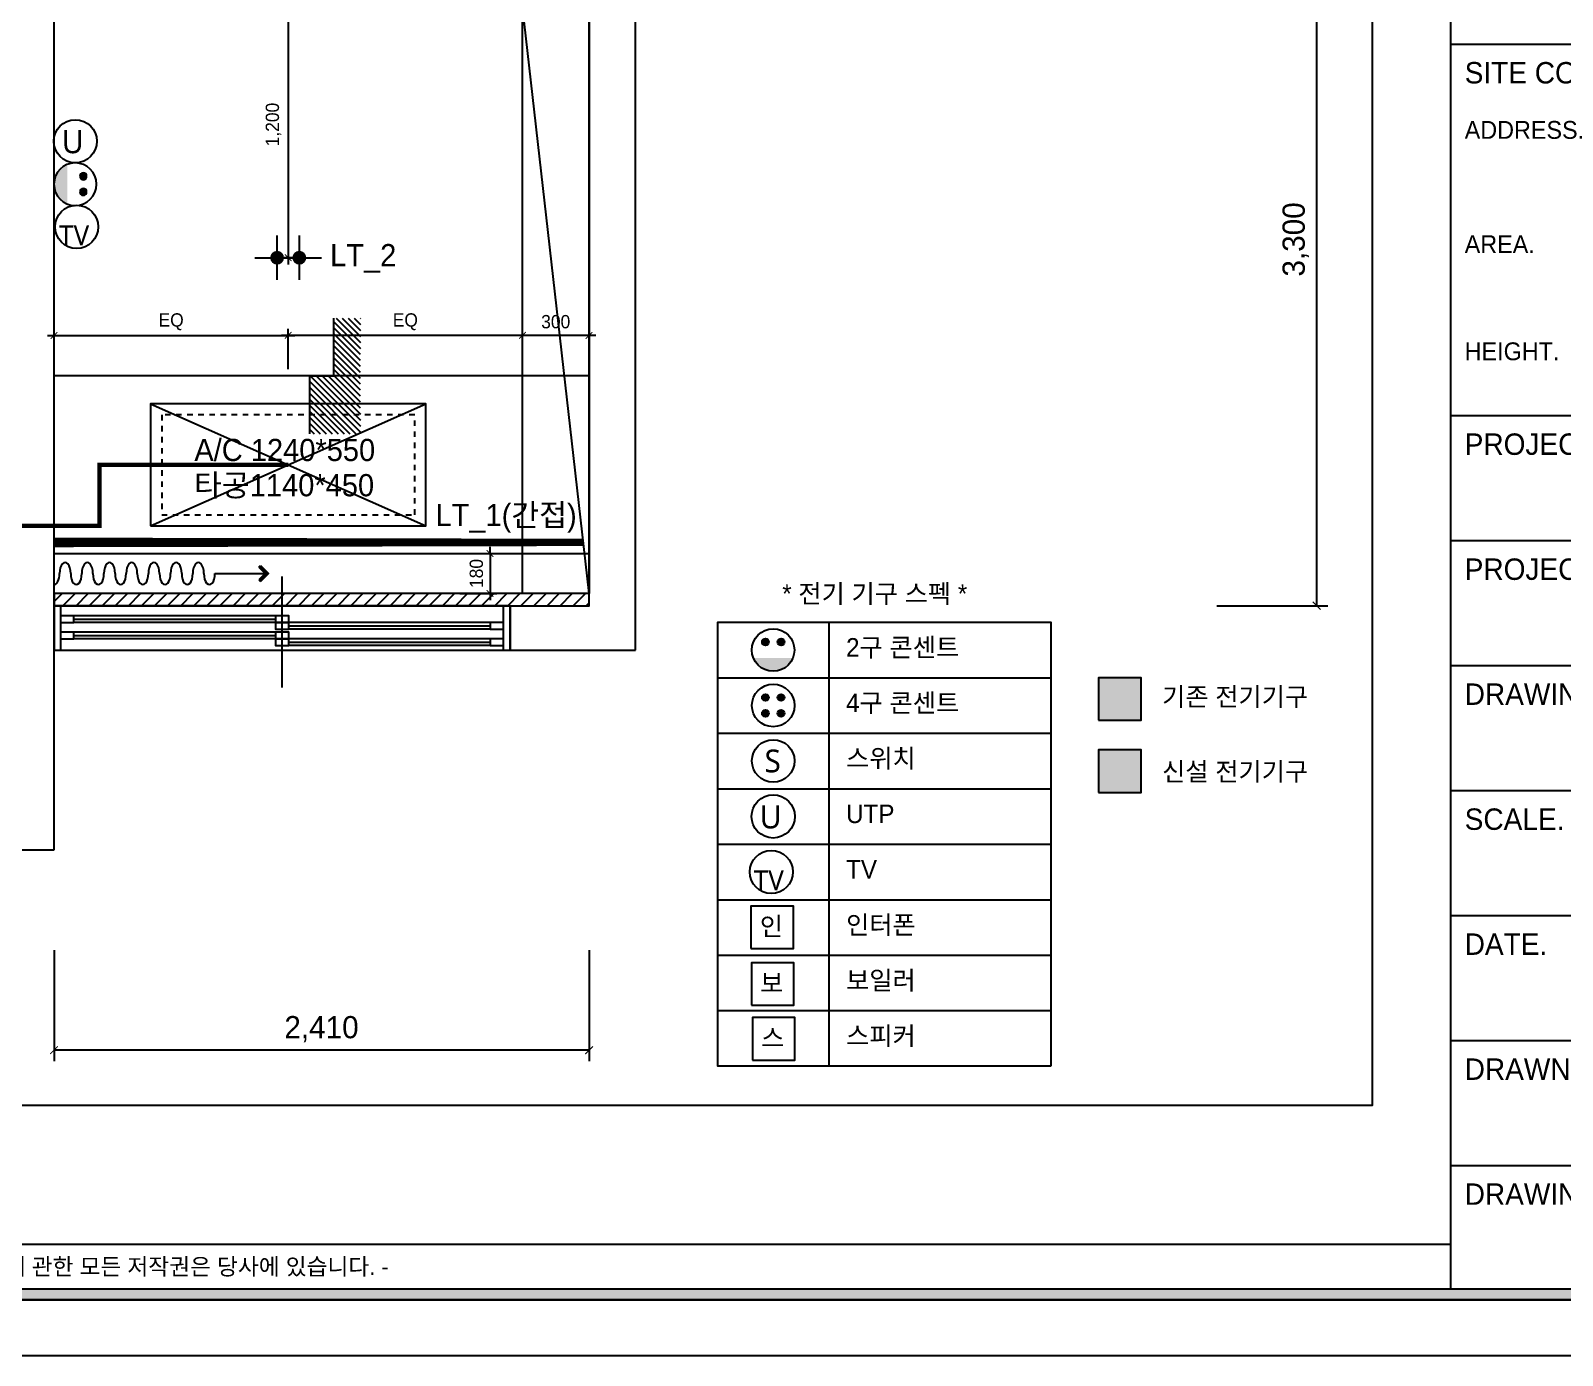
# Model space of a CAD drawing. Header units: inches. Extents: x 4374 to 164780, y 597 to 50243.
# Drawn here: x 38427 to 45326, y 19543 to 25511 of the extents above; entities that cross this region are included whole.
import ezdxf
from ezdxf.enums import TextEntityAlignment as Align

# ---------------------------------------------------------------- set-up
doc = ezdxf.new("R2010")
doc.units = ezdxf.units.IN
doc.header["$LTSCALE"] = 50
doc.header["$MEASUREMENT"] = 0
doc.header["$PDSIZE"] = 700.071425
doc.linetypes.add('HID', pattern=[2.5, 1.5, -1])
doc.linetypes.add('HID2', pattern=[1, 0.5, -0.5])
for name, color, linetype in [('0-ELC TEXT', 7, 'Continuous'), ('01. F-소품', 3, 'Continuous'), ('03-WAL NEW', 3, 'Continuous'), ('06-FUR', 6, 'Continuous'), ('06-LIGHT', 4, 'Continuous'), ('07-DIM', 5, 'Continuous'), ('07-DIM WAL', 5, 'Continuous'), ('3.기호.계단선', 30, 'Continuous'), ('F-SYM', 7, 'Continuous'), ('FORM(YOURNAME)-11', 1, 'Continuous'), ('RC-LIGHT', 7, 'Continuous'), ('도면층2', 2, 'Continuous'), ('도면층4', 4, 'Continuous'), ('도면층5', 5, 'Continuous'), ('설비', 7, 'Continuous')]:
    doc.layers.add(name, color=color, linetype=linetype)
doc.styles.add('HY 울릉도 L', font='')
doc.styles.get("Standard").update_dxf_attribs({"font": 'txt.shx', "bigfont": 'whgtxt.shx'})
doc.styles.add('YOURNAME', font='HY울릉도M.TTF')
doc.styles.add('마감재', font='stylu.ttf')
doc.styles.add('코레일둥고', font='Korail_Round_Gothic_Medium.ttf')
doc.styles.get('HY 울릉도 L').set_extended_font_data('HY울릉도L')
doc.dimstyles.new('30', dxfattribs={"dimscale": 30, "dimtxt": 2, "dimasz": 1, "dimexe": 1, "dimexo": 1, "dimgap": 1, "dimtad": 1, "dimdec": 0, "dimrnd": 0.05, "dimdsep": 46, "dimlunit": 6, "dimtxsty": 'HY 울릉도 L', "dimblk": 'ARCHTICK', "dimcen": 2.5, "dimdle": 1, "dimclrd": 133, "dimclre": 133, "dimclrt": 30, "dimadec": 0, "dimazin": 0, "dimtfac": 1, "dimtdec": 0, "dimtix": 1, "dimtmove": 2, "dimatfit": 3, "dimldrblk": 'ARCHTICK', "dimfxl": 0, "dimlwd": -1, "dimlwe": -1, "dimarcsym": 0})
doc.dimstyles.new('벽치수 Copy of DIM-50', dxfattribs={"dimscale": 50, "dimtxt": 2, "dimasz": 0.7, "dimexe": 1, "dimexo": 1, "dimgap": 0.7, "dimtad": 1, "dimdec": 0, "dimzin": 1, "dimdsep": 46, "dimlunit": 6, "dimtxsty": '마감재', "dimblk": 'ARCHTICK', "dimcen": -0.09, "dimclrd": 256, "dimclre": 256, "dimclrt": 3, "dimadec": 0, "dimazin": 0, "dimtfac": 1, "dimtdec": 0, "dimtix": 1, "dimtmove": 2, "dimatfit": 0, "dimldrblk": 'ARCHTICK', "dimfxl": 0, "dimtolj": 1, "dimtzin": 0, "dimarcsym": 0})

# ---------------------------------------------------------------- blocks, each defined once
blk = doc.blocks.new('egoo')
at = {"layer": '설비'}
h = blk.add_hatch(color=140, dxfattribs=at)
edge = h.paths.add_edge_path()
edge.add_arc((1015645, 443434), 22.3, 0, 360)
h = blk.add_hatch(color=140, dxfattribs=at)
edge = h.paths.add_edge_path()
edge.add_arc((1015748, 443434), 22.3, 0, 360)
h = blk.add_hatch(color=140, dxfattribs=at)
edge = h.paths.add_edge_path()
edge.add_line((1015826, 443329), (1015567, 443329))
edge.add_ellipse((1015696, 443381), major_axis=(99, 99), ratio=1, start_angle=156.9578, end_angle=293.0422)
at = {"layer": '설비', "color": 140}
for centre, radius in [((1015696, 443381), 140), ((1015645, 443434), 22.3), ((1015748, 443434), 22.3)]:
    blk.add_circle(centre, radius, dxfattribs=at)
blk = doc.blocks.new('swich')
at = {"layer": '설비', "color": 140}
blk.add_circle((372828.6, -86554.1), 84, dxfattribs=at)
at = {"layer": '설비', "color": 140, "insert": (372858.7, -86509.1), "char_height": 90, "attachment_point": 3}
blk.add_mtext_dynamic_manual_height_columns('{\\fMalgun Gothic|b0|i0|c129|p50;S}', width=143.497, gutter_width=1, heights=[0], dxfattribs=at)
blk = doc.blocks.new('utp')
at = {"layer": '설비', "color": 140}
blk.add_circle((372927.5, -86920.8), 140, dxfattribs=at)
at = {"layer": '설비', "color": 140, "insert": (372982.3, -87000.6), "char_height": 150, "attachment_point": 9}
blk.add_mtext_dynamic_manual_height_columns('{\\fMalgun Gothic|b0|i0|c129|p50;U}', width=275.64, gutter_width=1, heights=[0], dxfattribs=at)
blk = doc.blocks.new('FORM-PLAN')
at = {"layer": 'FORM(YOURNAME)-11'}
h = blk.add_hatch(color=256, dxfattribs=at)
h.dxf.hatch_style = 1
h.paths.add_polyline_path([(-71444, 55115), (10556, 55115), (10556, 54915), (-71444, 54915)])
h.paths.add_polyline_path([(-71444, -2085), (10556, -2085), (10556, -2285), (-71444, -2285)])
at = {"layer": 'Defpoints', "color": 158}
for p, q in [((1346, 54915), (1346, -2085)), ((1346, -1285), (-71444, -1285))]:
    blk.add_line(p, q, dxfattribs=at)
for points in [[(-71444, -2285), (10556, -2285), (10556, 55115), (-71444, 55115)], [(-69444, 53115), (-64, 53115), (-64, 1215), (-69444, 1215)]]:
    blk.add_lwpolyline(points, close=True, dxfattribs=at)
at = {"layer": 'FORM(YOURNAME)-11', "color": 14}
for p, q in [((1346, 20344), (10556, 20344)), ((1346, 13651), (10556, 13651)), ((1346, 11398), (10556, 11398)), ((1346, 9146), (10556, 9146)), ((1346, 6893), (10556, 6893)), ((1346, 4641), (10556, 4641)), ((1346, 2388), (10556, 2388)), ((1346, 136), (10556, 136))]:
    blk.add_line(p, q, dxfattribs=at)
at = {"layer": 'FORM(YOURNAME)-11', "color": 250}
blk.add_lwpolyline([(-72444, -3285), (11556, -3285), (11556, 56115), (-72444, 56115)], close=True, dxfattribs=at)
at = {"layer": 'FORM(YOURNAME)-11'}
blk.add_lwpolyline([(-71444, -2085), (10556, -2085), (10556, -2285), (-71444, -2285)], close=True, dxfattribs=at)
at = {"layer": 'FORM(YOURNAME)-11', "color": 14, "style": 'YOURNAME'}
for s, height, p in [('SITE CONDITIONS.', 386.14, (1603, 19829)), ('PROJECT TYPE.', 386.14, (1603, 13136)), ('PROJECT TITLE.', 386.14, (1603, 10883)), ('DRAWING TITLE.', 386.14, (1603, 8631)), ('SCALE.', 386.1, (1603, 6378)), ('DATE.', 386.1, (1603, 4126)), ('DRAWN BY.', 386.1, (1603, 1873)), ('DRAWING No.', 386.14, (1603, -379))]:
    blk.add_text(s, height=height, dxfattribs=at).set_placement(p, align=Align.MIDDLE_LEFT)
at = {"layer": 'FORM(YOURNAME)-11', "color": 251, "style": 'YOURNAME'}
for s, p in [('ADDRESS.', (1603, 18799)), ('AREA.', (1603, 16740)), ('HEIGHT.', (1603, 14809))]:
    blk.add_text(s, height=321.8, dxfattribs=at).set_placement(p, align=Align.MIDDLE_LEFT)
at = {"layer": 'FORM(YOURNAME)-11', "color": 1, "style": 'YOURNAME'}
blk.add_text("- 본 도서는 어떠한 경우에도 무단으로 도용할 수 없으며 도용시 '지적재산권' 보호에 관한 법률에 의거, 법적 분쟁이 발생합니다.  또한 본 도서에 관한 모든 저작권은 당사에 있습니다. -", height=300, dxfattribs=at).set_placement((-32990, -1685), align=Align.MIDDLE_CENTER)
at = {"layer": 'FORM(YOURNAME)-11', "color": 3, "style": 'YOURNAME'}
for tag, height, p in [('1', 450, (9905, 18188)), ('2', 450, (9905, 17544)), ('3', 450, (9905, 16257)), ('4', 450, (9905, 14326)), ('5', 515, (9905, 12009)), ('6', 515, (9905, 9757)), ('7', 515, (9905, 7504)), ('8', 515, (9905, 5252)), ('9', 515, (9905, 2999)), ('10', 515, (5655, 811)), ('11', 515, (9905, 747)), ('12', 515, (5655, -1441)), ('13', 515, (9905, -1441))]:
    blk.add_attdef(tag, text='', height=height, dxfattribs=at).set_placement(p, align=Align.MIDDLE_RIGHT)
blk = doc.blocks.new('*U576')
at = {"layer": 'F-SYM', "xscale": 0.2500000000000001, "yscale": 0.2500000000000001, "zscale": 0.2500000000000001}
blk.add_blockref('FORM-PLAN', (44485.5, 20363.8), dxfattribs=at)
blk = doc.blocks.new('_ArchTick')
at = {"color": 0, "linetype": 'ByBlock', "const_width": 0.15}
blk.add_lwpolyline([(-0.5, -0.5), (0.5, 0.5)], dxfattribs=at)
blk = doc.blocks.new('*D49')
at = {"layer": '07-DIM', "lineweight": -2}
for p, q in [((38531.9, 21367.6), (38531.9, 20867.6)), ((40941.9, 21367.6), (40941.9, 20867.6)), ((40941.9, 20917.6), (38531.9, 20917.6))]:
    blk.add_line(p, q, dxfattribs=at)
at = {"layer": 'Defpoints', "color": 0}
for p in [(38531.9, 21417.6), (40941.9, 21417.6), (38531.9, 20917.6)]:
    blk.add_point(p, dxfattribs=at)
at = {"layer": '07-DIM', "lineweight": -2, "xscale": 35, "yscale": 35, "zscale": 35, "rotation": 180}
blk.add_blockref('_ArchTick', (38531.9, 20917.6), dxfattribs=at)
at = {"layer": '07-DIM', "lineweight": -2, "xscale": 35, "yscale": 35, "zscale": 35}
blk.add_blockref('_ArchTick', (40941.9, 20917.6), dxfattribs=at)
at = {"layer": '07-DIM', "color": 3, "insert": (39736.9, 21011.9), "char_height": 100, "attachment_point": 5, "style": '마감재'}
blk.add_mtext('\\A1;2,410', dxfattribs=at)
blk = doc.blocks.new('*D50')
at = {"layer": '07-DIM', "lineweight": -2}
for p, q in [((43769.4, 26220.1), (44269.4, 26220.1)), ((44219.4, 26220.1), (44219.4, 22920.1)), ((43769.4, 22920.1), (44269.4, 22920.1))]:
    blk.add_line(p, q, dxfattribs=at)
at = {"layer": 'Defpoints', "color": 0}
for p in [(43719.4, 26220.1), (43719.4, 22920.1), (44219.4, 22920.1)]:
    blk.add_point(p, dxfattribs=at)
at = {"layer": '07-DIM', "lineweight": -2, "xscale": 35, "yscale": 35, "zscale": 35}
for p, rotation in [((44219.4, 26220.1), 90), ((44219.4, 22920.1), 270)]:
    blk.add_blockref('_ArchTick', p, dxfattribs=dict(at, rotation=rotation))
at = {"layer": '07-DIM', "color": 3, "insert": (44125.1, 24570.1), "char_height": 100, "attachment_point": 5, "rotation": 90, "style": '마감재'}
blk.add_mtext('\\A1;3,300', dxfattribs=at)
blk = doc.blocks.new('floor')
at = {"layer": '도면층2'}
for p, q in [((-30469.4, 2047.2), (-30469.4, 8677.2)), ((-30679.4, 2247.2), (-30679.4, 6147.2)), ((-33089.4, 1147.2), (-33089.4, 5747.2)), ((-31034.4, 2247.2), (-30679.4, 2247.2)), ((-31034.4, 2247.2), (-31034.4, 2047.2)), ((-31034.4, 2047.2), (-30469.4, 2047.2)), ((-33749.4, 1147.2), (-33089.4, 1147.2))]:
    blk.add_line(p, q, dxfattribs=at)
at = {"layer": '도면층4'}
for p, q in [((-32061.9, 1878), (-32061.9, 2378)), ((-31034.4, 2247.2), (-33089.4, 2247.2)), ((-33089.4, 2247.2), (-33089.4, 2047.2)), ((-33059.4, 2247.2), (-33059.4, 2047.2)), ((-31064.4, 2047.2), (-31064.4, 2247.2)), ((-31034.4, 2047.2), (-31034.4, 2247.2)), ((-32999.4, 2186.8), (-32091.9, 2186.8)), ((-32031.9, 2156.8), (-31124.4, 2156.8)), ((-32999.4, 2113), (-32091.9, 2113)), ((-32031.9, 2083), (-31124.4, 2083)), ((-33089.4, 2047.2), (-31034.4, 2047.2))]:
    blk.add_line(p, q, dxfattribs=at)
for points in [[(-33059.4, 2201.8), (-33059.4, 2171.8), (-32999.4, 2171.8), (-32999.4, 2201.8)], [(-32091.9, 2201.8), (-32091.9, 2171.8), (-32031.9, 2171.8), (-32031.9, 2201.8)], [(-32091.9, 2171.8), (-32091.9, 2141.8), (-32031.9, 2141.8), (-32031.9, 2171.8)], [(-31124.4, 2171.8), (-31124.4, 2141.8), (-31064.4, 2141.8), (-31064.4, 2171.8)], [(-33059.4, 2128), (-33059.4, 2098), (-32999.4, 2098), (-32999.4, 2128)], [(-32091.9, 2128), (-32091.9, 2098), (-32031.9, 2098), (-32031.9, 2128)], [(-32091.9, 2098), (-32091.9, 2068), (-32031.9, 2068), (-32031.9, 2098)], [(-31124.4, 2098), (-31124.4, 2068), (-31064.4, 2068), (-31064.4, 2098)]]:
    blk.add_lwpolyline(points, close=True, dxfattribs=at)
at = {"layer": '도면층5'}
for p, q in [((-32091.9, 2201.8), (-32999.4, 2201.8)), ((-32091.9, 2171.8), (-32999.4, 2171.8)), ((-31124.4, 2171.8), (-32031.9, 2171.8)), ((-31124.4, 2141.8), (-32031.9, 2141.8)), ((-32091.9, 2128), (-32999.4, 2128)), ((-32091.9, 2098), (-32999.4, 2098)), ((-31124.4, 2098), (-32031.9, 2098)), ((-31124.4, 2068), (-32031.9, 2068))]:
    blk.add_line(p, q, dxfattribs=at)
blk = doc.blocks.new('FFFR')
at = {"layer": '03-WAL NEW'}
h = blk.add_hatch(dxfattribs=at)
h.set_pattern_fill('_USER', color=30, scale=41.666667, angle=45, pattern_type=0)
h.set_pattern_definition([(45, (25450, 900), (-29.46278, 29.46278), [])])
h.paths.add_polyline_path([(13181.5, 8586.7), (15591.5, 8586.7), (15591.5, 8641.7), (13181.5, 8641.7)])
at = {"layer": '03-WAL NEW', "color": 30}
blk.add_lwpolyline([(13181.5, 8586.7), (15591.5, 8586.7), (15591.5, 8641.7), (13181.5, 8641.7), (13181.5, 8586.7)], dxfattribs=at)
at = {"layer": '06-FUR', "color": 8}
blk.add_lwpolyline([(15591.5, 8641.7), (15291.5, 8641.7), (15291.5, 11286.7), (15591.5, 11286.7), (15591.5, 8641.7), (15291.5, 11286.7)], dxfattribs=at)
blk.add_blockref('floor', (46270.9, 6339.5), dxfattribs=at)
blk = doc.blocks.new('*D59')
at = {"layer": '06-LIGHT', "color": 133}
for p, q in [((40495.9, 23155.1), (40495.9, 23185.1)), ((40359.5, 23155.1), (40525.9, 23155.1)), ((40495.9, 23155.1), (40495.9, 22975.1)), ((40359.5, 22975.1), (40525.9, 22975.1)), ((40495.9, 22975.1), (40495.9, 22945.1))]:
    blk.add_line(p, q, dxfattribs=at)
at = {"layer": 'Defpoints', "color": 0}
for p in [(40329.5, 23155.1), (40329.5, 22975.1), (40495.9, 22975.1)]:
    blk.add_point(p, dxfattribs=at)
at = {"layer": '06-LIGHT', "color": 133, "xscale": 30, "yscale": 30, "zscale": 30}
for p, rotation in [((40495.9, 23155.1), 270), ((40495.9, 22975.1), 90)]:
    blk.add_blockref('_ArchTick', p, dxfattribs=dict(at, rotation=rotation))
at = {"layer": '06-LIGHT', "color": 30, "insert": (40434.6, 23065.1), "char_height": 60, "attachment_point": 5, "rotation": 90, "style": 'HY 울릉도 L'}
blk.add_mtext('180', dxfattribs=at)
blk = doc.blocks.new('FFSFDF')
at = {"layer": '01. F-소품'}
blk.add_hatch(color=8, dxfattribs=at).paths.add_polyline_path([(1567672.9, 1746751.1), (1567679.9, 1746744.1), (1567715.3, 1746779.4), (1567679.9, 1746814.8), (1567672.9, 1746807.7), (1567701.2, 1746779.4)])
at = {"layer": '01. F-소품', "color": 8}
for p, q in [((1567474.8, 1746779.4), (1567701.2, 1746779.4)), ((1567672.9, 1746807.7), (1567679.9, 1746814.8)), ((1567672.9, 1746751.1), (1567679.9, 1746744.1))]:
    blk.add_line(p, q, dxfattribs=at)
for points in [[(1567672.9, 1746807.7), (1567701.2, 1746779.4), (1567672.9, 1746751.1)], [(1567679.9, 1746814.8), (1567715.3, 1746779.4), (1567679.9, 1746744.1)]]:
    blk.add_lwpolyline(points, dxfattribs=at)
for centre, start_param, end_param in [((1566749.8, 1746779.4), 6.283185, 7.853982), ((1566799.8, 1746779.4), 1.570796, 4.712389), ((1566849.8, 1746779.4), 4.712389, 7.853982), ((1566899.8, 1746779.4), 1.570796, 4.712389), ((1566949.8, 1746779.4), 4.712389, 7.853982), ((1566999.8, 1746779.4), 1.570796, 4.712389), ((1567049.8, 1746779.4), 4.712389, 7.853982), ((1567099.8, 1746779.4), 1.570796, 4.712389), ((1567149.8, 1746779.4), 4.712389, 7.853982), ((1567199.8, 1746779.4), 1.570796, 4.712389), ((1567249.8, 1746779.4), 4.712389, 7.853982), ((1567299.8, 1746779.4), 1.570796, 4.712389), ((1567349.8, 1746779.4), 4.712389, 7.853982), ((1567399.8, 1746779.4), 1.570796, 4.712389), ((1567449.8, 1746779.4), 4.712389, 7.853982)]:
    blk.add_ellipse(centre, major_axis=(0, -50), ratio=0.5, start_param=start_param, end_param=end_param, dxfattribs=at)
blk = doc.blocks.new('TV')
at = {"layer": '설비', "color": 140}
blk.add_circle((146226.7, 46947.4), 140, dxfattribs=at)
at = {"layer": '설비', "color": 140, "insert": (146088.1, 46827.7), "char_height": 130, "attachment_point": 7}
blk.add_mtext_dynamic_manual_height_columns('{\\fMalgun Gothic|b0|i0|c129|p50;\\W0.54937; \\W1;TV}', width=275.64, gutter_width=1, heights=[0], dxfattribs=at)
blk = doc.blocks.new('ghehrth')
at = {"layer": '06-LIGHT'}
h = blk.add_hatch(color=256, dxfattribs=at)
h.dxf.hatch_style = 1
edge = h.paths.add_edge_path()
edge.add_arc((74745, 23106.8), 31.2, 270, 630)
at = {"color": 1, "linetype": 'Continuous'}
for p, q in [((74745, 23006.8), (74745, 23206.8)), ((74645, 23106.8), (74845, 23106.8))]:
    blk.add_line(p, q, dxfattribs=at)
blk = doc.blocks.new('HEY')
at = {"layer": '06-LIGHT', "color": 1}
blk.add_lwpolyline([(66128.5, 14166.8), (66128.5, 14066.8), (66128.5, 14116.8), (66114.3, 14116.8)], dxfattribs=at)
at = {"layer": '06-LIGHT'}
for p in [(-8616.6, -8940), (-8616.6, -9040)]:
    blk.add_blockref('ghehrth', p, dxfattribs=at)
blk = doc.blocks.new('*D256')
at = {"layer": '07-DIM WAL', "color": 133}
blk.add_line((39586.9, 25717.6), (39586.9, 24457.6), dxfattribs=at)
at = {"layer": 'Defpoints', "color": 0}
for p in [(39586.9, 25687.6), (39586.9, 24487.6), (39586.9, 24487.6)]:
    blk.add_point(p, dxfattribs=at)
at = {"layer": '07-DIM WAL', "color": 133, "xscale": 30, "yscale": 30, "zscale": 30}
for p, rotation in [((39586.9, 25687.6), 90), ((39586.9, 24487.6), 270)]:
    blk.add_blockref('_ArchTick', p, dxfattribs=dict(at, rotation=rotation))
at = {"layer": '07-DIM WAL', "color": 30, "insert": (39521, 25087.6), "char_height": 60, "attachment_point": 5, "rotation": 90, "style": 'HY 울릉도 L'}
blk.add_mtext('1,200', dxfattribs=at)
blk = doc.blocks.new('*D306')
at = {"layer": '07-DIM WAL', "color": 133}
for p, q in [((40641.9, 23985.1), (40641.9, 24167.8)), ((40941.9, 23985.1), (40941.9, 24167.8)), ((40971.9, 24137.8), (40611.9, 24137.8))]:
    blk.add_line(p, q, dxfattribs=at)
at = {"layer": 'Defpoints', "color": 0}
for p in [(40641.9, 24137.8), (40641.9, 23955.1), (40941.9, 23955.1)]:
    blk.add_point(p, dxfattribs=at)
at = {"layer": '07-DIM WAL', "color": 133, "xscale": 30, "yscale": 30, "zscale": 30, "rotation": 180}
blk.add_blockref('_ArchTick', (40641.9, 24137.8), dxfattribs=at)
at = {"layer": '07-DIM WAL', "color": 133, "xscale": 30, "yscale": 30, "zscale": 30}
blk.add_blockref('_ArchTick', (40941.9, 24137.8), dxfattribs=at)
at = {"layer": '07-DIM WAL', "color": 30, "insert": (40791.9, 24199.2), "char_height": 60, "attachment_point": 5, "style": 'HY 울릉도 L'}
blk.add_mtext('300', dxfattribs=at)
blk = doc.blocks.new('*D307')
at = {"layer": '07-DIM WAL', "color": 133}
for p, q in [((39586.9, 23985.1), (39586.9, 24167.8)), ((40641.9, 23985.1), (40641.9, 24167.8)), ((40671.9, 24137.8), (39556.9, 24137.8))]:
    blk.add_line(p, q, dxfattribs=at)
at = {"layer": 'Defpoints', "color": 0}
for p in [(39586.9, 24137.8), (39586.9, 23955.1), (40641.9, 23955.1)]:
    blk.add_point(p, dxfattribs=at)
at = {"layer": '07-DIM WAL', "color": 133, "xscale": 30, "yscale": 30, "zscale": 30, "rotation": 180}
blk.add_blockref('_ArchTick', (39586.9, 24137.8), dxfattribs=at)
at = {"layer": '07-DIM WAL', "color": 133, "xscale": 30, "yscale": 30, "zscale": 30}
blk.add_blockref('_ArchTick', (40641.9, 24137.8), dxfattribs=at)
at = {"layer": '07-DIM WAL', "color": 30, "insert": (40114.4, 24199.1), "char_height": 60, "attachment_point": 5, "style": 'HY 울릉도 L'}
blk.add_mtext('EQ', dxfattribs=at)
blk = doc.blocks.new('*D308')
at = {"layer": '07-DIM WAL', "color": 133}
for p, q in [((38531.9, 23985.1), (38531.9, 24167.8)), ((39586.9, 23985.1), (39586.9, 24167.8)), ((38501.9, 24137.8), (39616.9, 24137.8))]:
    blk.add_line(p, q, dxfattribs=at)
at = {"layer": 'Defpoints', "color": 0}
for p in [(39586.9, 24137.8), (38531.9, 23955.1), (39586.9, 23955.1)]:
    blk.add_point(p, dxfattribs=at)
at = {"layer": '07-DIM WAL', "color": 133, "xscale": 30, "yscale": 30, "zscale": 30, "rotation": 180}
blk.add_blockref('_ArchTick', (38531.9, 24137.8), dxfattribs=at)
at = {"layer": '07-DIM WAL', "color": 133, "xscale": 30, "yscale": 30, "zscale": 30}
blk.add_blockref('_ArchTick', (39586.9, 24137.8), dxfattribs=at)
at = {"layer": '07-DIM WAL', "color": 30, "insert": (39059.4, 24199.1), "char_height": 60, "attachment_point": 5, "style": 'HY 울릉도 L'}
blk.add_mtext('EQ', dxfattribs=at)

msp = doc.modelspace()

# ---------------------------------------------------------------- hatches: boundary and pattern name
h = msp.add_hatch()
h.set_pattern_fill('ANSI31', color=8, scale=6, angle=270)
h.set_pattern_definition([(315, (232665.12, -145585.938), (13.4703842, 13.4703842), [])])
h.paths.add_polyline_path([(39684, 23694.8), (39684, 23955.1), (39792, 23955.1), (39792, 24215.3), (39912, 24215.3), (39912, 23694.8)])
at = {"layer": 'RC-LIGHT'}
h = msp.add_hatch(color=140, dxfattribs=at)
h.dxf.hatch_style = 1
h.paths.add_polyline_path([(43237.2, 22404), (43428.9, 22404), (43428.9, 22595.6), (43237.2, 22595.6)])
h = msp.add_hatch(color=10, dxfattribs=at)
h.dxf.hatch_style = 1
h.paths.add_polyline_path([(43237.2, 22079.1), (43428.9, 22079.1), (43428.9, 22270.8), (43237.2, 22270.8)])
at = {"layer": '설비'}
h = msp.add_hatch(color=140, dxfattribs=at)
edge = h.paths.add_edge_path()
edge.add_arc((41736.6, 22506.4), 15.3, 0, 360)
h = msp.add_hatch(color=140, dxfattribs=at)
edge = h.paths.add_edge_path()
edge.add_arc((41806.6, 22506.4), 15.3, 0, 360)
h = msp.add_hatch(color=140, dxfattribs=at)
edge = h.paths.add_edge_path()
edge.add_arc((41736.6, 22434.8), 15.3, 0, 360)
h = msp.add_hatch(color=140, dxfattribs=at)
edge = h.paths.add_edge_path()
edge.add_arc((41806.6, 22434.8), 15.3, 0, 360)

# ---------------------------------------------------------------- linework, layer by layer
at = {"layer": '0-ELC TEXT'}
for p, q in [((42021.6, 22845.6), (42021.6, 20845.6)), ((41521.6, 22595.6), (43021.6, 22595.6)), ((41521.6, 22345.6), (43021.6, 22345.6)), ((41521.6, 22095.6), (43021.6, 22095.6)), ((41521.6, 21845.6), (43021.6, 21845.6)), ((41521.6, 21595.6), (43021.6, 21595.6)), ((41521.6, 21345.6), (43021.6, 21345.6)), ((41521.6, 21095.6), (43021.6, 21095.6))]:
    msp.add_line(p, q, dxfattribs=at)
msp.add_lwpolyline([(43021.6, 20845.6), (41521.6, 20845.6), (41521.6, 22845.6), (43021.6, 22845.6)], close=True, dxfattribs=at)
at = {"layer": '06-LIGHT'}
msp.add_line((40941.9, 23955.1), (38531.9, 23955.1), dxfattribs=at)
for points in [[(39684, 23694.8), (39684, 23955.1), (39792, 23955.1), (39792, 24215.3)], [(40941.9, 22975.1), (38531.9, 22975.1), (38531.9, 23155.1), (40941.9, 23155.1), (40941.9, 22975.1)]]:
    msp.add_lwpolyline(points, dxfattribs=at)
at = {"layer": '06-LIGHT', "color": 10, "linetype": 'HID'}
msp.add_lwpolyline([(38531.9, 23205.1, 43.2, 32.9, 0), (40915.9, 23205.1, 43.2, 34.1, 0)], format="xyseb", dxfattribs=at)
at = {"layer": '3.기호.계단선', "linetype": 'HID2', "ltscale": 5, "const_width": 20}
msp.add_lwpolyline([(36481.9, 22845.1), (37990.6, 22845.1), (37990.6, 23279.3), (38737.1, 23279.3), (38737.1, 23555.1), (39586.9, 23555.1)], dxfattribs=at)
at = {"layer": 'RC-LIGHT', "color": 140}
for points in [[(43237.2, 22404), (43428.9, 22404), (43428.9, 22595.6), (43237.2, 22595.6)], [(41671.4, 21375.1), (41863.1, 21375.1), (41863.1, 21566.8), (41671.4, 21566.8)], [(41673.2, 21119.7), (41864.8, 21119.7), (41864.8, 21311.4), (41673.2, 21311.4)], [(41677.8, 20872.7), (41869.5, 20872.7), (41869.5, 21064.4), (41677.8, 21064.4)]]:
    msp.add_lwpolyline(points, close=True, dxfattribs=at)
at = {"layer": 'RC-LIGHT', "color": 10}
msp.add_lwpolyline([(43237.2, 22079.1), (43428.9, 22079.1), (43428.9, 22270.8), (43237.2, 22270.8)], close=True, dxfattribs=at)
at = {"layer": '설비', "color": 140}
for p, q in [((38966.9, 23280.1), (40206.9, 23830.1)), ((38966.9, 23830.1), (40206.9, 23280.1))]:
    msp.add_line(p, q, dxfattribs=at)
msp.add_lwpolyline([(38966.9, 23280.1), (40206.9, 23280.1), (40206.9, 23830.1), (38966.9, 23830.1)], close=True, dxfattribs=at)
at = {"layer": '설비', "color": 140, "linetype": 'HID2'}
msp.add_lwpolyline([(39016.9, 23330.1), (40156.9, 23330.1), (40156.9, 23780.1), (39016.9, 23780.1)], close=True, dxfattribs=at)
at = {"layer": '설비', "color": 140}
for centre, radius in [((41771.6, 22470.6), 95.8), ((41736.6, 22506.4), 15.3), ((41806.6, 22506.4), 15.3), ((41736.6, 22434.8), 15.3), ((41806.6, 22434.8), 15.3)]:
    msp.add_circle(centre, radius, dxfattribs=at)

# ---------------------------------------------------------------- block references
at = {"color": 0}
msp.add_blockref('FFSFDF', (-1528217.8, -1723714.4), dxfattribs=at)
at = {"layer": '06-FUR'}
msp.add_blockref('*U576', (0, 0), dxfattribs=at)
at = {"layer": '06-LIGHT', "xscale": -1, "rotation": 270}
msp.add_blockref('HEY', (25470.2, -41640.9), dxfattribs=at)
at = {"layer": '07-DIM WAL'}
msp.add_blockref('FFFR', (25350.4, 14333.4), dxfattribs=at)
at = {"layer": 'RC-LIGHT', "color": 140, "xscale": -0.6845238224412213, "yscale": 0.6845238224412213, "zscale": 0.6845238224412213, "rotation": 270}
msp.add_blockref('egoo', (-264877.4, -670449.1), dxfattribs=at)
at = {"layer": 'RC-LIGHT', "xscale": 0.6944444444444445, "yscale": 0.6944444444444445, "zscale": 0.6944444444444445}
for p in [(-62912.3, -7975.7), (-59783.5, -10881.9)]:
    msp.add_blockref('TV', p, dxfattribs=at)
at = {"layer": 'RC-LIGHT', "color": 140, "xscale": 0.6845238224412213, "yscale": 0.6845238224412213, "zscale": 0.6845238224412213}
msp.add_blockref('egoo', (-653496.9, -280784.6), dxfattribs=at)
at = {"layer": '설비', "color": 253, "xscale": 0.6944444444444445, "yscale": 0.6944444444444445, "zscale": 0.6944444444444445}
for p in [(-220349.7, 85374.1), (-217205.9, 82332.3)]:
    msp.add_blockref('utp', p, dxfattribs=at)
at = {"layer": '설비', "color": 140, "xscale": 1.140873015873041, "yscale": 1.140873015873041, "zscale": 1.140873015873041}
msp.add_blockref('swich', (-383578.6, 120967.8), dxfattribs=at)

# ---------------------------------------------------------------- texts
at = {"layer": '0-ELC TEXT', "style": '코레일둥고'}
for s, height, p in [('* 전기 기구 스펙 *', 83.333, (41812.1, 22932.7)), ('2구 콘센트', 83.33, (42099.8, 22690.7)), ('기존 전기기구', 83.33, (43523.3, 22468.1)), ('4구 콘센트', 83.33, (42099.8, 22440.7)), ('스위치', 83.33, (42099.8, 22190.7)), ('신설 전기기구', 83.33, (43523.3, 22131)), ('UTP', 83.33, (42099.8, 21940.7)), ('TV', 83.33, (42099.8, 21690.7)), ('인터폰', 83.33, (42099.8, 21440.7)), ('보일러', 83.33, (42099.8, 21190.7)), ('스피커', 83.33, (42099.8, 20940.7))]:
    msp.add_text(s, height=height, dxfattribs=at).set_placement(p)
at = {"layer": 'RC-LIGHT', "color": 140, "style": '코레일둥고'}
for s, p in [('인', (41711.1, 21516.8)), ('보', (41712.9, 21261.4)), ('스', (41717.5, 21014.4))]:
    msp.add_text(s, height=83.3, dxfattribs=at).set_placement(p, align=Align.TOP_LEFT)
at = {"layer": '설비', "color": 30, "style": '코레일둥고'}
for s, p in [('LT_2', (39775.6, 24549.3)), ('LT_1(간접)', (40250.1, 23378.4))]:
    msp.add_text(s, height=100, dxfattribs=at).set_placement(p, align=Align.TOP_LEFT)
at = {"layer": '설비', "color": 140, "style": '코레일둥고'}
for s, p in [('A/C 1240*550', (39164, 23671.6)), ('타공1140*450', (39162.7, 23512.9))]:
    msp.add_text(s, height=100, dxfattribs=at).set_placement(p, align=Align.TOP_LEFT)

# ---------------------------------------------------------------- dimensions: what is measured, and where the dimension line sits
at = {"layer": '06-LIGHT'}
dim = msp.add_linear_dim(base=(40495.9, 22975.1), p1=(40329.5, 23155.1), p2=(40329.5, 22975.1), angle=90, dimstyle='30', dxfattribs=at)
dim.commit()
dim.dimension.update_dxf_attribs({"geometry": '*D59', "text_midpoint": (40434.6, 23065.1)})
at = {"layer": '07-DIM'}
dim = msp.add_linear_dim(base=(44219.4, 22920.1), p1=(43719.4, 26220.1), p2=(43719.4, 22920.1), angle=90, dimstyle='벽치수 Copy of DIM-50', dxfattribs=at)
dim.commit()
dim.dimension.update_dxf_attribs({"geometry": '*D50', "text_midpoint": (44125.1, 24570.1)})
dim = msp.add_linear_dim(base=(38531.9, 20917.6), p1=(40941.9, 21417.6), p2=(38531.9, 21417.6), dimstyle='벽치수 Copy of DIM-50', dxfattribs=at)
dim.commit()
dim.dimension.update_dxf_attribs({"geometry": '*D49', "text_midpoint": (39736.9, 21011.9)})
at = {"layer": '07-DIM WAL'}
dim = msp.add_linear_dim(base=(39586.9, 24487.6), p1=(39586.9, 25687.6), p2=(39586.9, 24487.6), angle=90, dimstyle='30', override={"dimfxl": 1.25}, dxfattribs=at)
dim.commit()
dim.dimension.update_dxf_attribs({"geometry": '*D256', "text_midpoint": (39521, 25087.6)})
dim = msp.add_linear_dim(base=(39586.9, 24137.8), p1=(38531.9, 23955.1), p2=(39586.9, 23955.1), angle=180, text='EQ', dimstyle='30', override={"dimfxl": 1.25}, dxfattribs=at)
dim.commit()
dim.dimension.update_dxf_attribs({"geometry": '*D308', "text_midpoint": (39059.4, 24199.1)})
dim = msp.add_linear_dim(base=(39586.9, 24137.8), p1=(40641.9, 23955.1), p2=(39586.9, 23955.1), text='EQ', dimstyle='30', override={"dimfxl": 1.25}, dxfattribs=at)
dim.commit()
dim.dimension.update_dxf_attribs({"geometry": '*D307', "text_midpoint": (40114.4, 24199.1)})
dim = msp.add_linear_dim(base=(40641.9, 24137.8), p1=(40941.9, 23955.1), p2=(40641.9, 23955.1), dimstyle='30', override={"dimfxl": 1.25}, dxfattribs=at)
dim.commit()
dim.dimension.update_dxf_attribs({"geometry": '*D306', "text_midpoint": (40791.9, 24199.2)})

doc.saveas('drawing.dxf')
